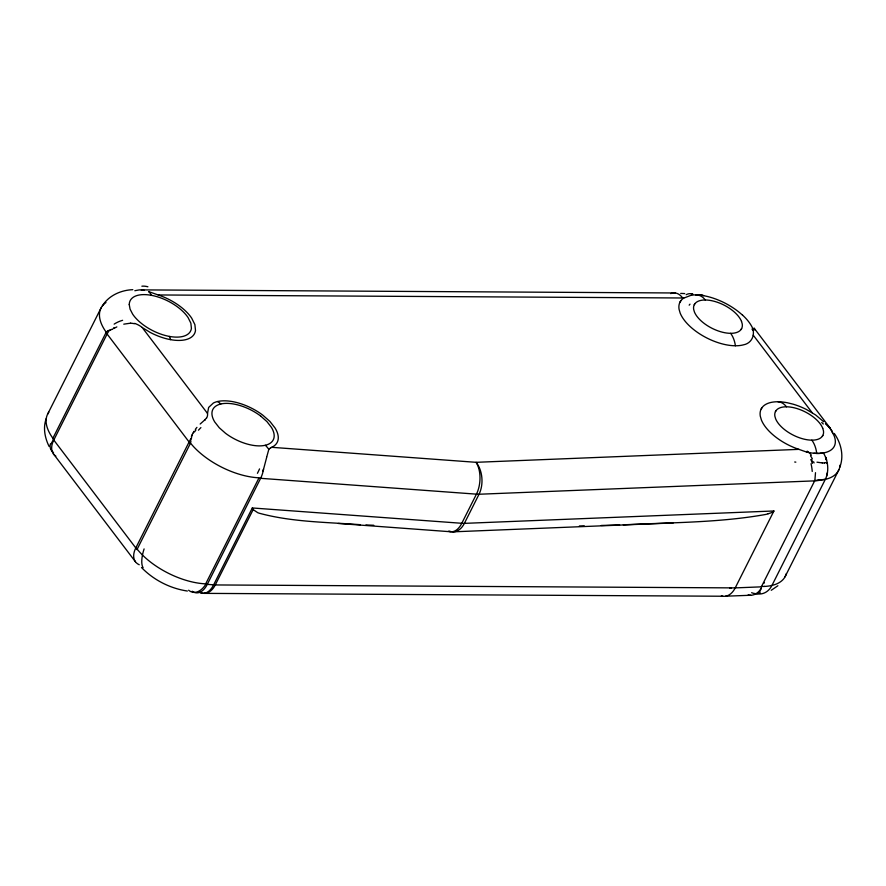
<?xml version="1.0" encoding="UTF-8"?>
<svg xmlns="http://www.w3.org/2000/svg" width="886" height="886" viewBox="0 0 886 886"><rect width="100%" height="100%" fill="white"/><g stroke="black" fill="none" stroke-linecap="round" stroke-linejoin="round"><path stroke-width="1.33" d="M754.695 329.991L754.407 328.551A26.137 7.697 -40.7 0 0 754.196 328.274L753.997 328.008M703.595 295.636A41.642 20.156 27.5 0 0 695.731 294.905A41.587 20.079 27.5 0 0 691.313 295.182L683.527 298.194A40.435 19.913 26.7 0 0 679.086 309.369L680.16 313.079A40.435 19.913 26.7 0 0 707.272 338.197A40.435 19.913 26.7 0 0 743.398 344.853C752.624 343.247 756.179 332.97 751.084 325.273A41.443 19.791 27.3 0 0 744.938 317.421L742.601 315.117M818.055 480.256L814.887 480.411L815.497 472.681M761.395 587.108L761.428 586.842A1.44 0.831 -39.7 0 1 761.55 586.466L814.887 480.411M266.775 456.811L268.812 449.39A22.726 17.055 76.8 0 0 265.291 445.27M266.719 457.187L263.552 469.237M831.655 431.05L834.103 435.735A41.675 19.857 26.5 0 1 820.214 453.3A41.963 19.99 26.6 0 0 823.404 452.945L824.434 454.751A22.726 17.055 76.8 0 1 827.446 472.526L826.605 476.181M827.446 472.526L826.627 476.103A22.726 17.055 76.8 0 1 825.309 479.381L771.972 585.424A22.726 17.055 76.8 0 1 756.256 593.686M191.575 436.82L191.531 438.038A22.77 13.966 -37.2 0 0 189.095 441.992L135.757 548.035A22.726 13.943 -37.2 0 0 139.246 564.747M46.271 418.513C42.805 427.705 44.876 437.85 49.084 446.422M190.933 441.394L190.49 443.066A56.549 27.843 26.7 0 0 259.066 477.809A3.212 2.071 -34.8 0 0 258.823 478.185L205.696 583.852A3.167 2.27 -27.8 0 1 205.508 584.173L205.474 584.228M191.764 435.99L191.919 435.502A13.235 12.836 -61.1 0 1 192.063 434.96M839.673 467.498C844.258 456.268 841.135 443.155 834.313 433.487M192.096 434.971L192.472 434.074A19.016 18.916 -82.7 0 1 192.738 433.564L193.159 432.689M263.363 469.669L263.541 469.259A22.737 12.736 -85.8 0 1 260.595 478.374L207.258 584.417A22.726 12.736 -85.8 0 1 192.196 591.217M263.131 470.178L262.721 471.119M101.115 307.841L47.622 414.194M785.029 576.819L838.898 469.724M52.717 438.515A1.816 0.986 -84.6 0 0 52.883 438.26L106.032 332.593A1.739 1.041 -88.3 0 1 106.198 332.328M137.053 549.519A1.805 1.229 85.2 0 1 137.186 549.165L190.335 443.487A1.739 1.107 89.1 0 0 190.479 443.066M721.392 595.924A22.737 14.42 89 0 0 735.225 587.894L773.91 510.978L463.422 523.404L252.311 507.966L213.626 584.882A22.726 12.736 -85.8 0 1 199.715 592.424M252.311 507.966L253.152 509.616L215.265 584.948A22.726 14.043 -89.7 0 1 200.092 592.324M679.983 302.148L680.78 300.852M694.27 304.718L694.79 303.865M741.593 328.651L741.106 329.448M761.196 408.978L761.982 407.671M775.471 411.536L775.992 410.683M822.839 435.414L822.352 436.211M193.602 431.914L193.968 431.316M759.767 591.77L761.262 588.215A22.737 14.796 87.7 0 1 748.149 594.916M195.297 429.389L196.925 427.373M206.36 418.17L204.854 419.831M102.388 305.869C108.734 295.481 120.994 290.132 132.8 289.678M691.567 294.916L692.376 294.23A11.153 2.403 23.7 0 1 692.276 293.908L692.564 293.875M200.17 424.029L204.356 420.296M777.897 585.724L771.252 590.286M270.706 447.818L272.257 447.042A38.475 18.949 26.7 0 0 275.125 428.093L269.942 421.459L262.788 415.146A38.475 18.949 26.7 0 0 217.568 401.524A38.441 18.927 26.7 0 0 213.36 403.03L208.642 407.438L207.512 413.43A22.084 12.227 -1.2 0 1 206.549 418.192M113.762 328.518L116.852 326.901M112.71 329.083L111.968 329.459M134.816 290.719L139.368 289.877L144.019 290.254M123.752 324.165L130.53 323.18M768.073 513.847L767.365 514.035A54.699 33.546 -37.2 0 1 765.615 514.467C718.723 522.862 670.713 522.408 623.29 524.855M110.451 330.09L109.51 330.157A22.77 13.966 -37.2 0 0 107.073 334.1L53.736 440.143A22.726 13.943 -37.2 0 0 55.851 456.124M819.018 480.09L825.353 479.293M816.781 453.455A41.731 20.001 26.8 0 0 819.849 453.422L820.214 453.344M764.629 586.41L766.091 586.322A56.671 27.909 26.7 0 0 771.972 585.424A56.549 27.843 26.7 0 0 786.336 573.552M806.592 452.059L798.895 449.357L476.081 462.315L271.692 447.308M453.2 531.833L673.205 522.939M761.428 586.842L735.225 587.894L215.265 584.948L205.585 584.239M725.612 596.2L750.641 595.259M619.635 524.966L601.317 525.464M824.478 463.068C826.228 461.318 828.022 464.685 827.247 462.946M579.389 525.952L584.251 525.852M675.353 292.978L141.317 289.888M204.577 593.376L722.81 596.234M151.284 295.293A22.726 10.156 -79.7 0 0 148.593 291.583L158.184 294.96L683.826 297.995M813.902 453.222L816.726 453.399A22.726 14.043 -89.7 0 0 811.831 440.154M373.781 525.276L365.94 524.944M680.703 293.399L684.712 293.587M360.358 524.689C326.646 522.153 292.092 522.131 259.244 513.227A69.839 42.827 -37.2 0 1 257.726 512.673L253.152 509.616M338.341 523.471L450.298 531.722M816.97 462.182L822.274 462.946M258.845 478.185L478.152 494.277L816.327 480.799L825.309 479.381A56.549 27.843 26.7 0 0 840.094 465.095M187.378 591.04C170.101 588.437 153.699 580.064 141.505 567.527M134.539 323.7L131.405 323.213A18.384 18.163 32.8 0 0 130.53 323.213M823.736 421.78L815.718 415.025L806.315 409.421A40.435 19.913 26.7 0 0 793.136 404.182L787.433 402.776A40.435 19.913 26.7 0 0 760.299 416.198L761.417 420.03A40.435 19.913 26.7 0 0 798.895 449.357M825.475 423.563L829.595 427.429L832.342 431.958M137.031 549.575L52.673 438.603M829.983 427.927L754.363 328.473M53.315 453.721L135.403 561.713M753.222 335.141L812.163 412.688M207.512 413.43L142.192 327.51L150.077 332.339A38.463 18.938 26.7 0 0 195.496 330.445L194.887 324.597L191.697 318.163A38.463 18.938 26.7 0 0 158.184 294.972M810.502 455.769L812.384 458.815M106.098 332.693L189.095 441.992A22.726 11.197 26.7 0 0 190.335 443.487M832.397 432.069L832.696 432.767M813.658 461.794L814.035 462.957M819.783 453.344A41.62 19.869 26.7 0 1 816.715 453.377M816.748 453.422A41.487 19.902 26.8 0 1 806.537 452.07M807.179 451.151A14.63 14.497 20.9 0 1 811.354 455.194M764.673 586.41A56.549 27.843 26.7 0 1 761.583 586.466M811.022 463.721A23.656 11.906 76.5 0 1 812.229 471.452M810.867 459.646A22.848 18.152 69.8 0 1 812.34 463.422M811.41 459.347A22.659 19.149 69.5 0 1 812.595 462.16M794.709 462.016A51.2 0.964 5.8 0 1 795.838 462.138M824.445 462.979A26.602 16.635 51 0 1 822.241 462.835M818.897 479.946A14.708 7.863 31.5 0 1 817.922 480.09M448.471 531.19A22.726 12.736 -85.8 0 0 461.761 523.338L476.413 494.211A22.726 12.736 -85.8 0 0 476.081 462.315A22.726 14.785 87.7 0 1 479.027 494.266L464.375 523.393A22.726 14.785 87.7 0 1 449.59 531.201M773.91 510.978A1.418 0.875 -37.2 0 1 773.533 511.466L773.024 511.875A15.228 9.336 -37.2 0 1 768.118 513.703M105.988 302.514A56.549 27.843 26.7 0 0 106.254 332.261L107.594 330.976A11.629 8.982 61 0 1 107.981 330.711M52.883 438.271A56.549 27.843 26.7 0 1 48.808 412.234M670.735 293.598A22.737 13.655 -88.4 0 1 682.63 297.94M217.568 401.524A22.726 17.055 76.8 0 1 220.813 403.994M169.447 336.425A22.726 10.156 -79.7 0 1 170.511 339.637M134.661 323.379A22.084 17.443 15.7 0 1 142.236 327.466M205.696 583.852A56.549 27.843 26.7 0 1 137.186 549.165M259.543 468.904A22.316 5.992 -66.9 0 1 257.427 473.312M825.719 423.53A41.509 19.824 26.6 0 1 831.888 431.072M821.721 422.467A33.757 12.902 38.9 0 1 823.282 424.017M699.12 295.138A22.726 10.156 -79.7 0 1 703.617 295.691A41.443 19.736 27.4 0 1 742.479 315.139M686.163 294.673A22.726 13.246 -87.2 0 1 692.741 294.108M268.768 449.346A19.68 11.341 51.1 0 1 270.728 447.851M114.161 324.121A24.609 18.805 -15 0 1 122.611 320.311M114.084 327.731A19.259 2.857 -32.2 0 1 113.552 328.019M112.001 329.304A13.622 6.025 -42.9 0 1 111.581 329.514M111.138 329.647A7.431 4.541 -54.3 0 1 110.473 329.913M141.882 286.2A19.204 12.426 39.9 0 1 147.896 286.776M51.155 443.853A22.272 13.157 -17.2 0 1 54.356 439.024M752.192 329.06A21.297 6.202 85.6 0 1 752.878 330.09M143.122 567.671A22.582 8.207 -68 0 1 144.097 548.91M205.652 584.527A22.671 13.622 -79.5 0 1 188.629 590.22M53.525 452.524A22.704 13.257 -26.1 0 1 50.779 449.28M50.723 449.213A22.726 13.135 -23.4 0 1 50.369 443.919M731.327 588.382A26.514 13.057 26.7 0 1 729.699 588.038M777.974 401.757A22.726 14.043 -89.7 0 1 786.48 406.807M730.629 333.324A22.726 14.043 -89.7 0 1 735.413 345.773M695.776 294.949A22.726 14.043 -89.7 0 1 705.278 299.977M764.175 583.165A15.87 1.927 -75.1 0 1 764.33 582.445M205.342 419.731A18.396 5.427 -28.6 0 1 204.843 420.208M198.486 430.197A24.62 8.838 -51.8 0 1 200.9 427.606M194.665 431.803A24.055 18.584 -62.1 0 1 195.917 429.954M193.369 432.8A22.349 20.611 -67 0 1 193.801 432.036M191.454 436.809A7.321 6.446 -67.3 0 1 191.642 435.967M752.402 329.105A24.642 7.088 -70.5 0 1 752.635 330.345M108.136 331.032A5.072 3.622 -84.2 0 1 109.188 330.279M689.175 305.161A22.416 4.795 -57.3 0 1 689.984 304.164M760.188 592.734A22.604 13.035 59.8 0 1 751.616 592.712M190.822 439.899A11.584 2.481 -77.5 0 1 190.678 440.453M190.756 438.57A5.094 1.794 -78.7 0 1 190.512 439.744M129.245 304.562L130.076 309.148L132.667 314.165A33.812 16.646 26.7 0 0 166.535 335.805A33.812 16.646 26.7 0 0 191.409 328.352L190.867 323.202L188.076 317.565A33.812 16.646 26.7 0 0 154.208 295.924A33.812 16.646 26.7 0 0 129.345 303.377L129.245 304.562M260.717 416.077L260.562 415.966A33.812 16.646 26.7 0 0 223.028 403.595A33.812 16.646 26.7 0 0 214.711 421.924L219.263 427.75L225.542 433.298A33.812 16.646 26.7 0 0 263.087 445.669A33.812 16.646 26.7 0 0 271.404 427.34L266.963 421.636L260.717 416.077M825.553 457.176L826.572 460.122L825.542 457.165M822.729 428.248L822.695 428.171A26.514 13.057 26.7 0 0 794.609 407.903A26.514 13.057 26.7 0 0 774.885 416.276L775.627 418.79A26.514 13.057 26.7 0 0 803.702 439.057A26.514 13.057 26.7 0 0 823.426 430.674L822.729 428.248M741.516 321.419L741.482 321.341A26.514 13.057 26.7 0 0 713.396 301.085A26.514 13.057 26.7 0 0 693.683 309.458L694.414 311.972A26.514 13.057 26.7 0 0 722.5 332.228A26.514 13.057 26.7 0 0 742.213 323.855L741.516 321.419"/></g></svg>
